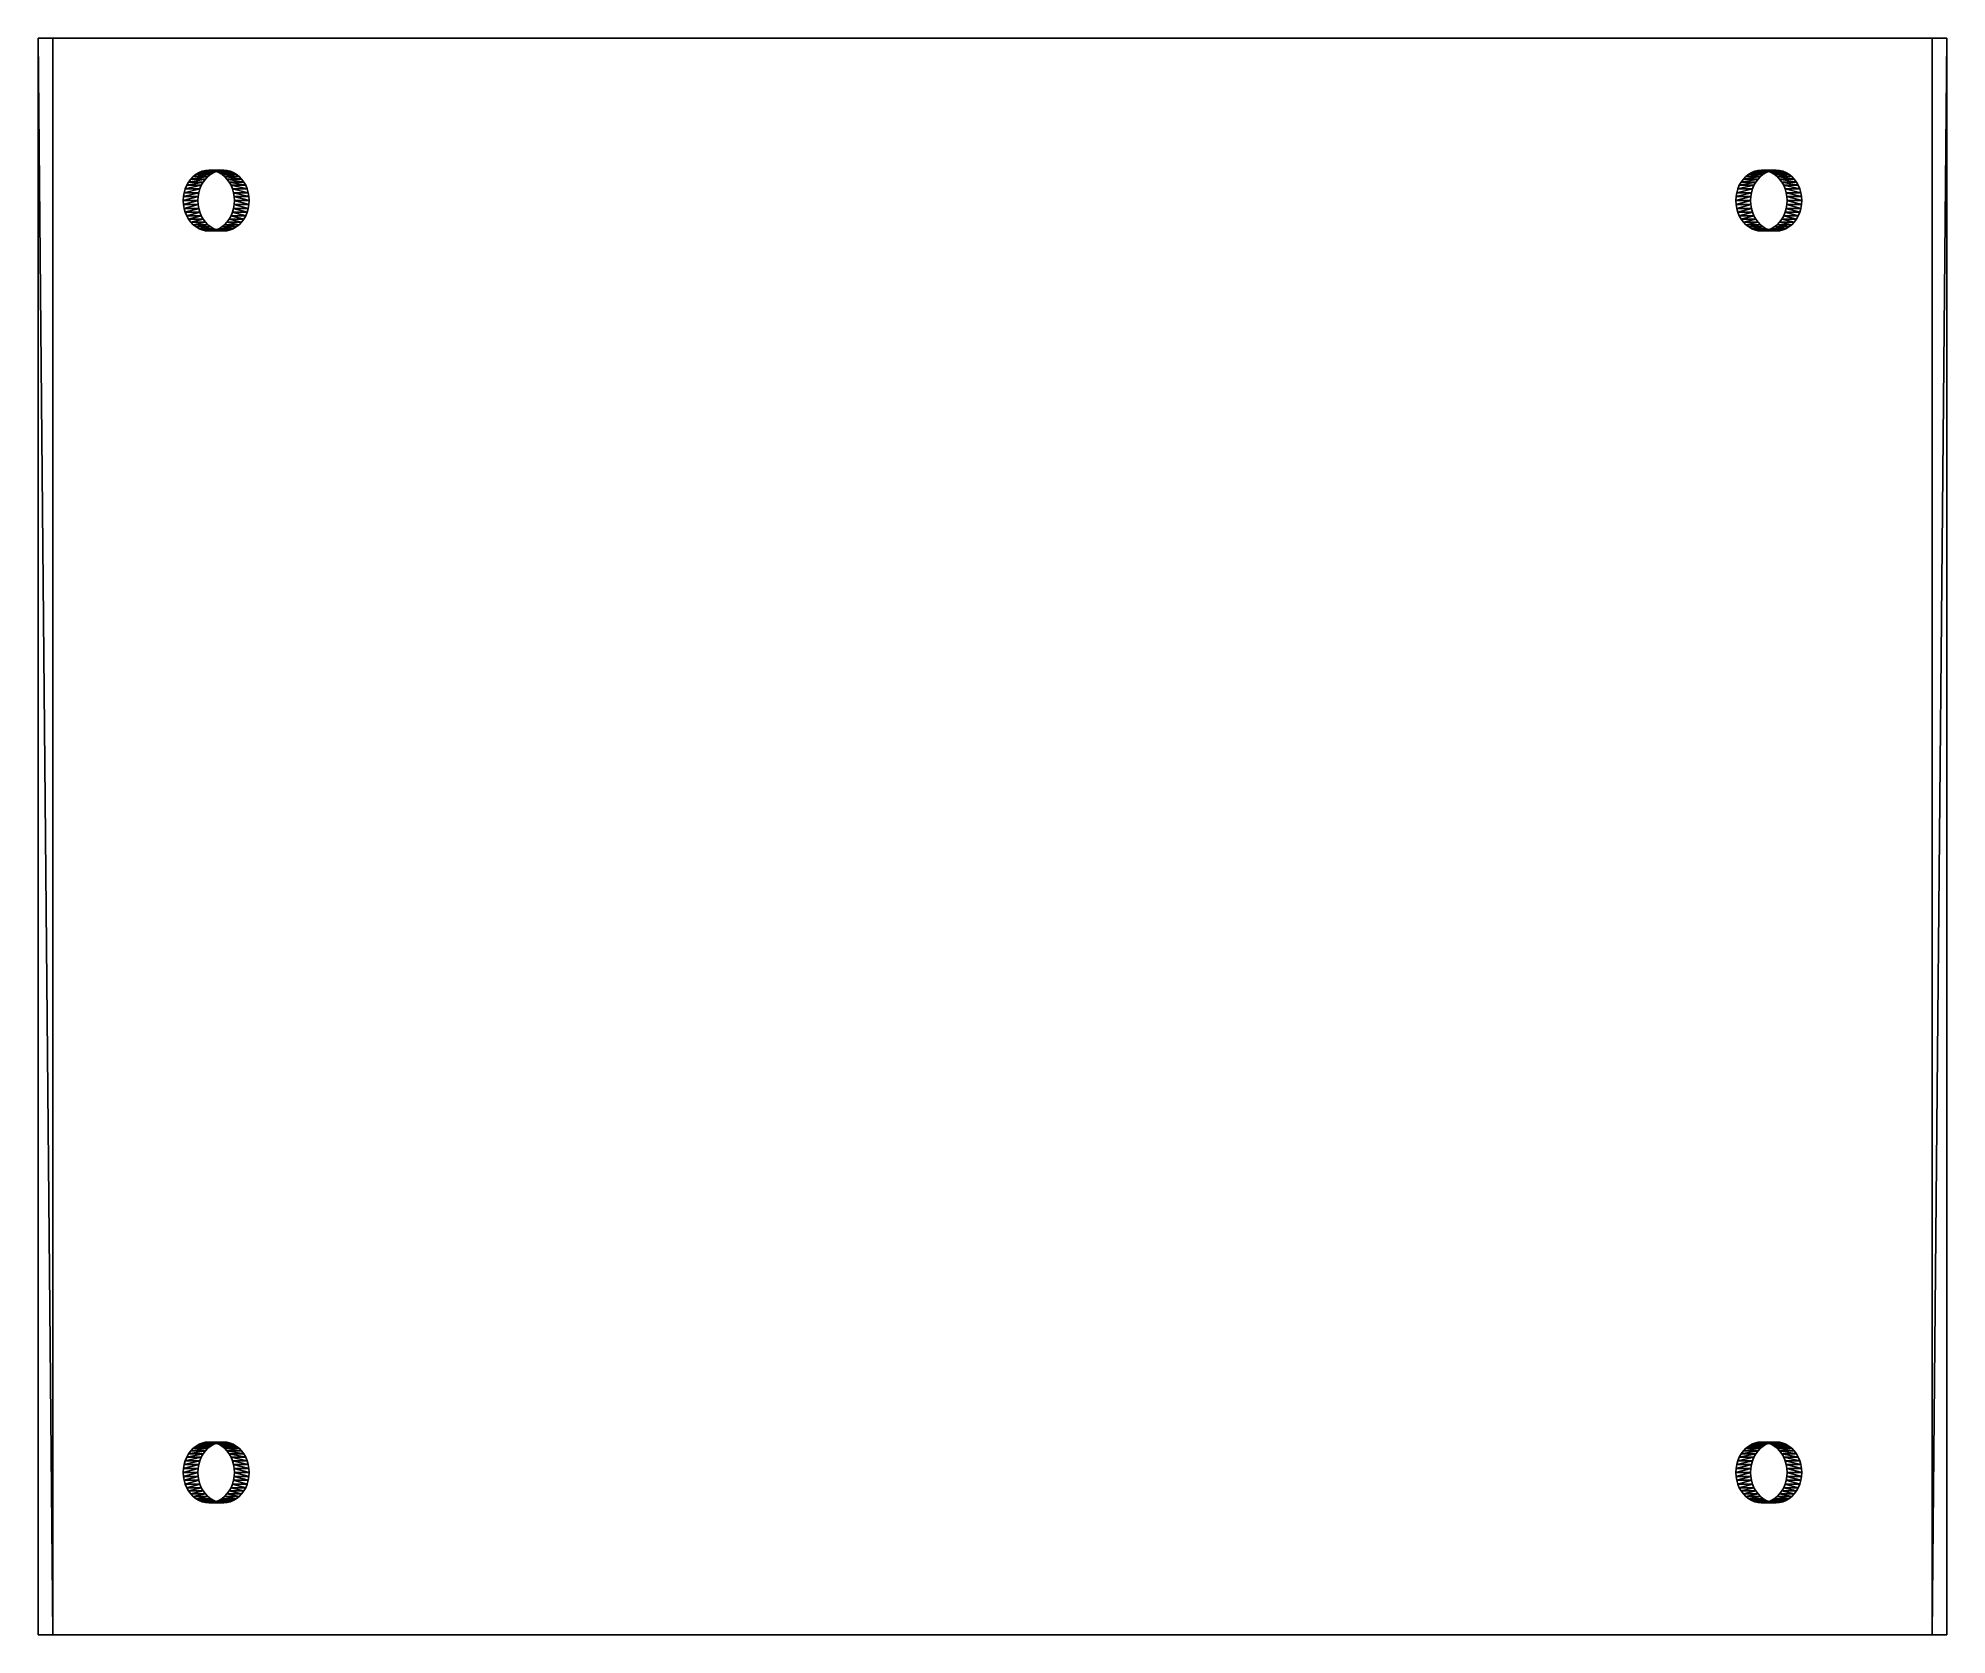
# Model space of a CAD drawing. Header units: millimetres. Extents: x 165 to 306, y 0 to 118.
import ezdxf

# ---------------------------------------------------------------- set-up
doc = ezdxf.new("R2010")
doc.units = ezdxf.units.MM
doc.layers.add('NOSE_COVER_LH', color=7, linetype='CONTINUOUS')

msp = doc.modelspace()

# ---------------------------------------------------------------- linework, layer by layer
at = {"layer": 'NOSE_COVER_LH'}
for points in [[(305, 118), (165, 118, 90), (166.0815, 118, 91.6824)], [(165, 118, 90), (165, 0, 90), (166.0815, 0, 91.6824)], [(165, 118, 90), (166.0815, 0, 91.6824), (166.0815, 118, 91.6824)], [(305, 118), (166.0815, 118, 91.6824), (306.0815, 118, 1.6824)], [(305, 0), (305, 118), (306.0815, 118, 1.6824)], [(305, 0), (306.0815, 118, 1.6824), (306.0815, 0, 1.6824)], [(175.9786, 107.125, 82.9423), (176.1161, 107.3697, 82.8539), (177.1976, 107.3697, 84.5363)], [(175.9786, 107.125, 82.9423), (177.1976, 107.3697, 84.5363), (177.0601, 107.125, 84.6247)], [(176.1161, 107.3697, 82.8539), (176.2794, 107.591, 82.749), (177.3609, 107.591, 84.4313)], [(176.1161, 107.3697, 82.8539), (177.3609, 107.591, 84.4313), (177.1976, 107.3697, 84.5363)], [(176.2794, 107.591, 82.749), (176.4655, 107.785, 82.6293), (177.547, 107.785, 84.3117)], [(176.2794, 107.591, 82.749), (177.547, 107.785, 84.3117), (177.3609, 107.591, 84.4313)], [(176.4655, 107.785, 82.6293), (176.6714, 107.9486, 82.497), (177.7529, 107.9486, 84.1793)], [(176.4655, 107.785, 82.6293), (177.7529, 107.9486, 84.1793), (177.547, 107.785, 84.3117)], [(176.6714, 107.9486, 82.497), (176.8934, 108.0787, 82.3542), (177.9749, 108.0787, 84.0366)], [(176.6714, 107.9486, 82.497), (177.9749, 108.0787, 84.0366), (177.7529, 107.9486, 84.1793)], [(176.8934, 108.0787, 82.3542), (177.1278, 108.1733, 82.2035), (178.2093, 108.1733, 83.8859)], [(176.8934, 108.0787, 82.3542), (178.2093, 108.1733, 83.8859), (177.9749, 108.0787, 84.0366)], [(177.1278, 108.1733, 82.2035), (177.3706, 108.2308, 82.0474), (178.4521, 108.2308, 83.7298)], [(177.1278, 108.1733, 82.2035), (178.4521, 108.2308, 83.7298), (178.2093, 108.1733, 83.8859)], [(177.3706, 108.2308, 82.0474), (177.6177, 108.25, 81.8886), (178.6992, 108.25, 83.571)], [(177.3706, 108.2308, 82.0474), (178.6992, 108.25, 83.571), (178.4521, 108.2308, 83.7298)], [(177.6177, 108.25, 81.8886), (177.8647, 108.2308, 81.7298), (178.9462, 108.2308, 83.4122)], [(177.6177, 108.25, 81.8886), (178.9462, 108.2308, 83.4122), (178.6992, 108.25, 83.571)], [(177.8647, 108.2308, 81.7298), (178.1075, 108.1733, 81.5737), (179.189, 108.1733, 83.2561)], [(177.8647, 108.2308, 81.7298), (179.189, 108.1733, 83.2561), (178.9462, 108.2308, 83.4122)], [(178.1075, 108.1733, 81.5737), (178.342, 108.0787, 81.423), (179.4235, 108.0787, 83.1054)], [(178.1075, 108.1733, 81.5737), (179.4235, 108.0787, 83.1054), (179.189, 108.1733, 83.2561)], [(178.342, 108.0787, 81.423), (178.564, 107.9486, 81.2803), (179.6455, 107.9486, 82.9626)], [(178.342, 108.0787, 81.423), (179.6455, 107.9486, 82.9626), (179.4235, 108.0787, 83.1054)], [(178.564, 107.9486, 81.2803), (178.7699, 107.785, 81.148), (179.8514, 107.785, 82.8303)], [(178.564, 107.9486, 81.2803), (179.8514, 107.785, 82.8303), (179.6455, 107.9486, 82.9626)], [(178.7699, 107.785, 81.148), (178.956, 107.591, 81.0283), (180.0375, 107.591, 82.7107)], [(178.7699, 107.785, 81.148), (180.0375, 107.591, 82.7107), (179.8514, 107.785, 82.8303)], [(178.956, 107.591, 81.0283), (179.1192, 107.3697, 80.9234), (180.2007, 107.3697, 82.6057)], [(178.956, 107.591, 81.0283), (180.2007, 107.3697, 82.6057), (180.0375, 107.591, 82.7107)], [(179.1192, 107.3697, 80.9234), (179.2568, 107.125, 80.8349), (180.3383, 107.125, 82.5173)], [(179.1192, 107.3697, 80.9234), (180.3383, 107.125, 82.5173), (180.2007, 107.3697, 82.6057)], [(290.7432, 107.125, 9.1651), (290.8808, 107.3697, 9.0766), (291.9623, 107.3697, 10.759)], [(290.7432, 107.125, 9.1651), (291.9623, 107.3697, 10.759), (291.8248, 107.125, 10.8474)], [(290.8808, 107.3697, 9.0766), (291.044, 107.591, 8.9717), (292.1255, 107.591, 10.6541)], [(290.8808, 107.3697, 9.0766), (292.1255, 107.591, 10.6541), (291.9623, 107.3697, 10.759)], [(291.044, 107.591, 8.9717), (291.2302, 107.785, 8.852), (292.3117, 107.785, 10.5344)], [(291.044, 107.591, 8.9717), (292.3117, 107.785, 10.5344), (292.1255, 107.591, 10.6541)], [(291.2302, 107.785, 8.852), (291.436, 107.9486, 8.7197), (292.5175, 107.9486, 10.4021)], [(291.2302, 107.785, 8.852), (292.5175, 107.9486, 10.4021), (292.3117, 107.785, 10.5344)], [(291.436, 107.9486, 8.7197), (291.6581, 108.0787, 8.577), (292.7396, 108.0787, 10.2593)], [(291.436, 107.9486, 8.7197), (292.7396, 108.0787, 10.2593), (292.5175, 107.9486, 10.4021)], [(291.6581, 108.0787, 8.577), (291.8925, 108.1733, 8.4263), (292.974, 108.1733, 10.1086)], [(291.6581, 108.0787, 8.577), (292.974, 108.1733, 10.1086), (292.7396, 108.0787, 10.2593)], [(291.8925, 108.1733, 8.4263), (292.1353, 108.2308, 8.2702), (293.2168, 108.2308, 9.9525)], [(291.8925, 108.1733, 8.4263), (293.2168, 108.2308, 9.9525), (292.974, 108.1733, 10.1086)], [(292.1353, 108.2308, 8.2702), (292.3823, 108.25, 8.1114), (293.4638, 108.25, 9.7937)], [(292.1353, 108.2308, 8.2702), (293.4638, 108.25, 9.7937), (293.2168, 108.2308, 9.9525)], [(292.3823, 108.25, 8.1114), (292.6294, 108.2308, 7.9526), (293.7109, 108.2308, 9.6349)], [(292.3823, 108.25, 8.1114), (293.7109, 108.2308, 9.6349), (293.4638, 108.25, 9.7937)], [(292.6294, 108.2308, 7.9526), (292.8722, 108.1733, 7.7965), (293.9537, 108.1733, 9.4788)], [(292.6294, 108.2308, 7.9526), (293.9537, 108.1733, 9.4788), (293.7109, 108.2308, 9.6349)], [(292.8722, 108.1733, 7.7965), (293.1066, 108.0787, 7.6458), (294.1881, 108.0787, 9.3281)], [(292.8722, 108.1733, 7.7965), (294.1881, 108.0787, 9.3281), (293.9537, 108.1733, 9.4788)], [(293.1066, 108.0787, 7.6458), (293.3286, 107.9486, 7.503), (294.4102, 107.9486, 9.1854)], [(293.1066, 108.0787, 7.6458), (294.4102, 107.9486, 9.1854), (294.1881, 108.0787, 9.3281)], [(293.3286, 107.9486, 7.503), (293.5345, 107.785, 7.3707), (294.616, 107.785, 9.053)], [(293.3286, 107.9486, 7.503), (294.616, 107.785, 9.053), (294.4102, 107.9486, 9.1854)], [(293.5345, 107.785, 7.3707), (293.7206, 107.591, 7.251), (294.8022, 107.591, 8.9334)], [(293.5345, 107.785, 7.3707), (294.8022, 107.591, 8.9334), (294.616, 107.785, 9.053)], [(293.7206, 107.591, 7.251), (293.8839, 107.3697, 7.1461), (294.9654, 107.3697, 8.8284)], [(293.7206, 107.591, 7.251), (294.9654, 107.3697, 8.8284), (294.8022, 107.591, 8.9334)], [(293.8839, 107.3697, 7.1461), (294.0214, 107.125, 7.0577), (295.1029, 107.125, 8.74)], [(293.8839, 107.3697, 7.1461), (295.1029, 107.125, 8.74), (294.9654, 107.3697, 8.8284)], [(175.725, 106, 83.1053), (175.7412, 106.2937, 83.0949), (176.8227, 106.2937, 84.7773)], [(175.725, 106, 83.1053), (176.8227, 106.2937, 84.7773), (176.8065, 106, 84.7877)], [(175.7412, 105.7063, 83.0949), (175.725, 106, 83.1053), (176.8065, 106, 84.7877)], [(175.7412, 106.2937, 83.0949), (175.7895, 106.5823, 83.0639), (176.871, 106.5823, 84.7462)], [(175.7412, 106.2937, 83.0949), (176.871, 106.5823, 84.7462), (176.8227, 106.2937, 84.7773)], [(175.7412, 105.7063, 83.0949), (176.8065, 106, 84.7877), (176.8227, 105.7063, 84.7773)], [(175.7895, 106.5823, 83.0639), (175.8691, 106.861, 83.0127), (176.9506, 106.861, 84.6951)], [(175.7895, 106.5823, 83.0639), (176.9506, 106.861, 84.6951), (176.871, 106.5823, 84.7462)], [(175.8691, 106.861, 83.0127), (175.9786, 107.125, 82.9423), (177.0601, 107.125, 84.6247)], [(175.8691, 106.861, 83.0127), (177.0601, 107.125, 84.6247), (176.9506, 106.861, 84.6951)], [(179.2568, 107.125, 80.8349), (179.3663, 106.861, 80.7645), (180.4478, 106.861, 82.4469)], [(179.2568, 107.125, 80.8349), (180.4478, 106.861, 82.4469), (180.3383, 107.125, 82.5173)], [(179.3663, 106.861, 80.7645), (179.4458, 106.5823, 80.7134), (180.5274, 106.5823, 82.3957)], [(179.3663, 106.861, 80.7645), (180.5274, 106.5823, 82.3957), (180.4478, 106.861, 82.4469)], [(179.4458, 106.5823, 80.7134), (179.4941, 106.2937, 80.6823), (180.5757, 106.2937, 82.3647)], [(179.4458, 106.5823, 80.7134), (180.5757, 106.2937, 82.3647), (180.5274, 106.5823, 82.3957)], [(179.4941, 106.2937, 80.6823), (179.5103, 106, 80.6719), (180.5918, 106, 82.3543)], [(179.4941, 106.2937, 80.6823), (180.5918, 106, 82.3543), (180.5757, 106.2937, 82.3647)], [(179.5103, 106, 80.6719), (179.4941, 105.7063, 80.6823), (180.5757, 105.7063, 82.3647)], [(179.5103, 106, 80.6719), (180.5757, 105.7063, 82.3647), (180.5918, 106, 82.3543)], [(290.4897, 106, 9.3281), (290.5059, 106.2937, 9.3177), (291.5874, 106.2937, 11)], [(290.4897, 106, 9.3281), (291.5874, 106.2937, 11), (291.5712, 106, 11.0104)], [(290.5059, 105.7063, 9.3177), (290.4897, 106, 9.3281), (291.5712, 106, 11.0104)], [(290.5059, 106.2937, 9.3177), (290.5542, 106.5823, 9.2866), (291.6357, 106.5823, 10.969)], [(290.5059, 106.2937, 9.3177), (291.6357, 106.5823, 10.969), (291.5874, 106.2937, 11)], [(290.5059, 105.7063, 9.3177), (291.5712, 106, 11.0104), (291.5874, 105.7063, 11)], [(290.5542, 106.5823, 9.2866), (290.6337, 106.861, 9.2355), (291.7153, 106.861, 10.9178)], [(290.5542, 106.5823, 9.2866), (291.7153, 106.861, 10.9178), (291.6357, 106.5823, 10.969)], [(290.6337, 106.861, 9.2355), (290.7432, 107.125, 9.1651), (291.8248, 107.125, 10.8474)], [(290.6337, 106.861, 9.2355), (291.8248, 107.125, 10.8474), (291.7153, 106.861, 10.9178)], [(294.0214, 107.125, 7.0577), (294.1309, 106.861, 6.9873), (295.2124, 106.861, 8.6696)], [(294.0214, 107.125, 7.0577), (295.2124, 106.861, 8.6696), (295.1029, 107.125, 8.74)], [(294.1309, 106.861, 6.9873), (294.2105, 106.5823, 6.9361), (295.292, 106.5823, 8.6185)], [(294.1309, 106.861, 6.9873), (295.292, 106.5823, 8.6185), (295.2124, 106.861, 8.6696)], [(294.2105, 106.5823, 6.9361), (294.2588, 106.2937, 6.9051), (295.3403, 106.2937, 8.5874)], [(294.2105, 106.5823, 6.9361), (295.3403, 106.2937, 8.5874), (295.292, 106.5823, 8.6185)], [(294.2588, 106.2937, 6.9051), (294.275, 106, 6.8947), (295.3565, 106, 8.577)], [(294.2588, 106.2937, 6.9051), (295.3565, 106, 8.577), (295.3403, 106.2937, 8.5874)], [(294.275, 106, 6.8947), (294.2588, 105.7063, 6.9051), (295.3403, 105.7063, 8.5874)], [(294.275, 106, 6.8947), (295.3403, 105.7063, 8.5874), (295.3565, 106, 8.577)], [(175.7895, 105.4177, 83.0639), (175.7412, 105.7063, 83.0949), (176.8227, 105.7063, 84.7773)], [(175.7895, 105.4177, 83.0639), (176.8227, 105.7063, 84.7773), (176.871, 105.4177, 84.7462)], [(175.8691, 105.139, 83.0127), (175.7895, 105.4177, 83.0639), (176.871, 105.4177, 84.7462)], [(175.8691, 105.139, 83.0127), (176.871, 105.4177, 84.7462), (176.9506, 105.139, 84.6951)], [(175.9786, 104.875, 82.9423), (175.8691, 105.139, 83.0127), (176.9506, 105.139, 84.6951)], [(175.9786, 104.875, 82.9423), (176.9506, 105.139, 84.6951), (177.0601, 104.875, 84.6247)], [(176.1161, 104.6303, 82.8539), (175.9786, 104.875, 82.9423), (177.0601, 104.875, 84.6247)], [(176.1161, 104.6303, 82.8539), (177.0601, 104.875, 84.6247), (177.1976, 104.6303, 84.5363)], [(176.2794, 104.409, 82.749), (176.1161, 104.6303, 82.8539), (177.1976, 104.6303, 84.5363)], [(176.2794, 104.409, 82.749), (177.1976, 104.6303, 84.5363), (177.3609, 104.409, 84.4313)], [(176.4655, 104.215, 82.6293), (176.2794, 104.409, 82.749), (177.3609, 104.409, 84.4313)], [(176.4655, 104.215, 82.6293), (177.3609, 104.409, 84.4313), (177.547, 104.215, 84.3117)], [(178.956, 104.409, 81.0283), (178.7699, 104.215, 81.148), (179.8514, 104.215, 82.8303)], [(179.1192, 104.6303, 80.9234), (178.956, 104.409, 81.0283), (180.0375, 104.409, 82.7107)], [(178.956, 104.409, 81.0283), (179.8514, 104.215, 82.8303), (180.0375, 104.409, 82.7107)], [(179.2568, 104.875, 80.8349), (179.1192, 104.6303, 80.9234), (180.2007, 104.6303, 82.6057)], [(179.1192, 104.6303, 80.9234), (180.0375, 104.409, 82.7107), (180.2007, 104.6303, 82.6057)], [(179.3663, 105.139, 80.7645), (179.2568, 104.875, 80.8349), (180.3383, 104.875, 82.5173)], [(179.2568, 104.875, 80.8349), (180.2007, 104.6303, 82.6057), (180.3383, 104.875, 82.5173)], [(179.4458, 105.4177, 80.7134), (179.3663, 105.139, 80.7645), (180.4478, 105.139, 82.4469)], [(179.3663, 105.139, 80.7645), (180.3383, 104.875, 82.5173), (180.4478, 105.139, 82.4469)], [(179.4941, 105.7063, 80.6823), (179.4458, 105.4177, 80.7134), (180.5274, 105.4177, 82.3957)], [(179.4458, 105.4177, 80.7134), (180.4478, 105.139, 82.4469), (180.5274, 105.4177, 82.3957)], [(179.4941, 105.7063, 80.6823), (180.5274, 105.4177, 82.3957), (180.5757, 105.7063, 82.3647)], [(290.5542, 105.4177, 9.2866), (290.5059, 105.7063, 9.3177), (291.5874, 105.7063, 11)], [(290.5542, 105.4177, 9.2866), (291.5874, 105.7063, 11), (291.6357, 105.4177, 10.969)], [(290.6337, 105.139, 9.2355), (290.5542, 105.4177, 9.2866), (291.6357, 105.4177, 10.969)], [(290.6337, 105.139, 9.2355), (291.6357, 105.4177, 10.969), (291.7153, 105.139, 10.9178)], [(290.7432, 104.875, 9.1651), (290.6337, 105.139, 9.2355), (291.7153, 105.139, 10.9178)], [(290.7432, 104.875, 9.1651), (291.7153, 105.139, 10.9178), (291.8248, 104.875, 10.8474)], [(290.8808, 104.6303, 9.0766), (290.7432, 104.875, 9.1651), (291.8248, 104.875, 10.8474)], [(290.8808, 104.6303, 9.0766), (291.8248, 104.875, 10.8474), (291.9623, 104.6303, 10.759)], [(291.044, 104.409, 8.9717), (290.8808, 104.6303, 9.0766), (291.9623, 104.6303, 10.759)], [(291.044, 104.409, 8.9717), (291.9623, 104.6303, 10.759), (292.1255, 104.409, 10.6541)], [(291.2302, 104.215, 8.852), (291.044, 104.409, 8.9717), (292.1255, 104.409, 10.6541)], [(291.2302, 104.215, 8.852), (292.1255, 104.409, 10.6541), (292.3117, 104.215, 10.5344)], [(293.7206, 104.409, 7.251), (293.5345, 104.215, 7.3707), (294.616, 104.215, 9.053)], [(293.8839, 104.6303, 7.1461), (293.7206, 104.409, 7.251), (294.8022, 104.409, 8.9334)], [(293.7206, 104.409, 7.251), (294.616, 104.215, 9.053), (294.8022, 104.409, 8.9334)], [(294.0214, 104.875, 7.0577), (293.8839, 104.6303, 7.1461), (294.9654, 104.6303, 8.8284)], [(293.8839, 104.6303, 7.1461), (294.8022, 104.409, 8.9334), (294.9654, 104.6303, 8.8284)], [(294.1309, 105.139, 6.9873), (294.0214, 104.875, 7.0577), (295.1029, 104.875, 8.74)], [(294.0214, 104.875, 7.0577), (294.9654, 104.6303, 8.8284), (295.1029, 104.875, 8.74)], [(294.2105, 105.4177, 6.9361), (294.1309, 105.139, 6.9873), (295.2124, 105.139, 8.6696)], [(294.1309, 105.139, 6.9873), (295.1029, 104.875, 8.74), (295.2124, 105.139, 8.6696)], [(294.2588, 105.7063, 6.9051), (294.2105, 105.4177, 6.9361), (295.292, 105.4177, 8.6185)], [(294.2105, 105.4177, 6.9361), (295.2124, 105.139, 8.6696), (295.292, 105.4177, 8.6185)], [(294.2588, 105.7063, 6.9051), (295.292, 105.4177, 8.6185), (295.3403, 105.7063, 8.5874)], [(176.6714, 104.0514, 82.497), (176.4655, 104.215, 82.6293), (177.547, 104.215, 84.3117)], [(176.6714, 104.0514, 82.497), (177.547, 104.215, 84.3117), (177.7529, 104.0514, 84.1793)], [(176.8934, 103.9213, 82.3542), (176.6714, 104.0514, 82.497), (177.7529, 104.0514, 84.1793)], [(176.8934, 103.9213, 82.3542), (177.7529, 104.0514, 84.1793), (177.9749, 103.9213, 84.0366)], [(177.1278, 103.8267, 82.2035), (176.8934, 103.9213, 82.3542), (177.9749, 103.9213, 84.0366)], [(177.1278, 103.8267, 82.2035), (177.9749, 103.9213, 84.0366), (178.2093, 103.8267, 83.8859)], [(177.3706, 103.7692, 82.0474), (177.1278, 103.8267, 82.2035), (178.2093, 103.8267, 83.8859)], [(177.3706, 103.7692, 82.0474), (178.2093, 103.8267, 83.8859), (178.4521, 103.7692, 83.7298)], [(177.6177, 103.75, 81.8886), (177.3706, 103.7692, 82.0474), (178.4521, 103.7692, 83.7298)], [(177.8647, 103.7692, 81.7298), (177.6177, 103.75, 81.8886), (178.6992, 103.75, 83.571)], [(177.6177, 103.75, 81.8886), (178.4521, 103.7692, 83.7298), (178.6992, 103.75, 83.571)], [(178.1075, 103.8267, 81.5737), (177.8647, 103.7692, 81.7298), (178.9462, 103.7692, 83.4122)], [(177.8647, 103.7692, 81.7298), (178.6992, 103.75, 83.571), (178.9462, 103.7692, 83.4122)], [(178.342, 103.9213, 81.423), (178.1075, 103.8267, 81.5737), (179.189, 103.8267, 83.2561)], [(178.1075, 103.8267, 81.5737), (178.9462, 103.7692, 83.4122), (179.189, 103.8267, 83.2561)], [(178.564, 104.0514, 81.2803), (178.342, 103.9213, 81.423), (179.4235, 103.9213, 83.1054)], [(178.342, 103.9213, 81.423), (179.189, 103.8267, 83.2561), (179.4235, 103.9213, 83.1054)], [(178.7699, 104.215, 81.148), (178.564, 104.0514, 81.2803), (179.6455, 104.0514, 82.9626)], [(178.564, 104.0514, 81.2803), (179.4235, 103.9213, 83.1054), (179.6455, 104.0514, 82.9626)], [(178.7699, 104.215, 81.148), (179.6455, 104.0514, 82.9626), (179.8514, 104.215, 82.8303)], [(291.436, 104.0514, 8.7197), (291.2302, 104.215, 8.852), (292.3117, 104.215, 10.5344)], [(291.436, 104.0514, 8.7197), (292.3117, 104.215, 10.5344), (292.5175, 104.0514, 10.4021)], [(291.6581, 103.9213, 8.577), (291.436, 104.0514, 8.7197), (292.5175, 104.0514, 10.4021)], [(291.6581, 103.9213, 8.577), (292.5175, 104.0514, 10.4021), (292.7396, 103.9213, 10.2593)], [(291.8925, 103.8267, 8.4263), (291.6581, 103.9213, 8.577), (292.7396, 103.9213, 10.2593)], [(291.8925, 103.8267, 8.4263), (292.7396, 103.9213, 10.2593), (292.974, 103.8267, 10.1086)], [(292.1353, 103.7692, 8.2702), (291.8925, 103.8267, 8.4263), (292.974, 103.8267, 10.1086)], [(292.1353, 103.7692, 8.2702), (292.974, 103.8267, 10.1086), (293.2168, 103.7692, 9.9525)], [(292.3823, 103.75, 8.1114), (292.1353, 103.7692, 8.2702), (293.2168, 103.7692, 9.9525)], [(292.6294, 103.7692, 7.9526), (292.3823, 103.75, 8.1114), (293.4638, 103.75, 9.7937)], [(292.3823, 103.75, 8.1114), (293.2168, 103.7692, 9.9525), (293.4638, 103.75, 9.7937)], [(292.8722, 103.8267, 7.7965), (292.6294, 103.7692, 7.9526), (293.7109, 103.7692, 9.6349)], [(292.6294, 103.7692, 7.9526), (293.4638, 103.75, 9.7937), (293.7109, 103.7692, 9.6349)], [(293.1066, 103.9213, 7.6458), (292.8722, 103.8267, 7.7965), (293.9537, 103.8267, 9.4788)], [(292.8722, 103.8267, 7.7965), (293.7109, 103.7692, 9.6349), (293.9537, 103.8267, 9.4788)], [(293.3286, 104.0514, 7.503), (293.1066, 103.9213, 7.6458), (294.1881, 103.9213, 9.3281)], [(293.1066, 103.9213, 7.6458), (293.9537, 103.8267, 9.4788), (294.1881, 103.9213, 9.3281)], [(293.5345, 104.215, 7.3707), (293.3286, 104.0514, 7.503), (294.4102, 104.0514, 9.1854)], [(293.3286, 104.0514, 7.503), (294.1881, 103.9213, 9.3281), (294.4102, 104.0514, 9.1854)], [(293.5345, 104.215, 7.3707), (294.4102, 104.0514, 9.1854), (294.616, 104.215, 9.053)], [(176.8934, 14.0787, 82.3542), (177.1278, 14.1733, 82.2035), (178.2093, 14.1733, 83.8859)], [(176.8934, 14.0787, 82.3542), (178.2093, 14.1733, 83.8859), (177.9749, 14.0787, 84.0366)], [(177.1278, 14.1733, 82.2035), (177.3706, 14.2308, 82.0474), (178.4521, 14.2308, 83.7298)], [(177.1278, 14.1733, 82.2035), (178.4521, 14.2308, 83.7298), (178.2093, 14.1733, 83.8859)], [(177.3706, 14.2308, 82.0474), (177.6177, 14.25, 81.8886), (178.6992, 14.25, 83.571)], [(177.3706, 14.2308, 82.0474), (178.6992, 14.25, 83.571), (178.4521, 14.2308, 83.7298)], [(177.6177, 14.25, 81.8886), (177.8647, 14.2308, 81.7298), (178.9462, 14.2308, 83.4122)], [(177.6177, 14.25, 81.8886), (178.9462, 14.2308, 83.4122), (178.6992, 14.25, 83.571)], [(177.8647, 14.2308, 81.7298), (178.1075, 14.1733, 81.5737), (179.189, 14.1733, 83.2561)], [(177.8647, 14.2308, 81.7298), (179.189, 14.1733, 83.2561), (178.9462, 14.2308, 83.4122)], [(178.1075, 14.1733, 81.5737), (178.342, 14.0787, 81.423), (179.4235, 14.0787, 83.1054)], [(178.1075, 14.1733, 81.5737), (179.4235, 14.0787, 83.1054), (179.189, 14.1733, 83.2561)], [(291.6581, 14.0787, 8.577), (291.8925, 14.1733, 8.4263), (292.974, 14.1733, 10.1086)], [(291.6581, 14.0787, 8.577), (292.974, 14.1733, 10.1086), (292.7396, 14.0787, 10.2593)], [(291.8925, 14.1733, 8.4263), (292.1353, 14.2308, 8.2702), (293.2168, 14.2308, 9.9525)], [(291.8925, 14.1733, 8.4263), (293.2168, 14.2308, 9.9525), (292.974, 14.1733, 10.1086)], [(292.1353, 14.2308, 8.2702), (292.3823, 14.25, 8.1114), (293.4638, 14.25, 9.7937)], [(292.1353, 14.2308, 8.2702), (293.4638, 14.25, 9.7937), (293.2168, 14.2308, 9.9525)], [(292.3823, 14.25, 8.1114), (292.6294, 14.2308, 7.9526), (293.7109, 14.2308, 9.6349)], [(292.3823, 14.25, 8.1114), (293.7109, 14.2308, 9.6349), (293.4638, 14.25, 9.7937)], [(292.6294, 14.2308, 7.9526), (292.8722, 14.1733, 7.7965), (293.9537, 14.1733, 9.4788)], [(292.6294, 14.2308, 7.9526), (293.9537, 14.1733, 9.4788), (293.7109, 14.2308, 9.6349)], [(292.8722, 14.1733, 7.7965), (293.1066, 14.0787, 7.6458), (294.1881, 14.0787, 9.3281)], [(292.8722, 14.1733, 7.7965), (294.1881, 14.0787, 9.3281), (293.9537, 14.1733, 9.4788)], [(175.7895, 12.5823, 83.0639), (175.8691, 12.861, 83.0127), (176.9506, 12.861, 84.6951)], [(175.7895, 12.5823, 83.0639), (176.9506, 12.861, 84.6951), (176.871, 12.5823, 84.7462)], [(175.8691, 12.861, 83.0127), (175.9786, 13.125, 82.9423), (177.0601, 13.125, 84.6247)], [(175.8691, 12.861, 83.0127), (177.0601, 13.125, 84.6247), (176.9506, 12.861, 84.6951)], [(175.9786, 13.125, 82.9423), (176.1161, 13.3697, 82.8539), (177.1976, 13.3697, 84.5363)], [(175.9786, 13.125, 82.9423), (177.1976, 13.3697, 84.5363), (177.0601, 13.125, 84.6247)], [(176.1161, 13.3697, 82.8539), (176.2794, 13.591, 82.749), (177.3609, 13.591, 84.4313)], [(176.1161, 13.3697, 82.8539), (177.3609, 13.591, 84.4313), (177.1976, 13.3697, 84.5363)], [(176.2794, 13.591, 82.749), (176.4655, 13.785, 82.6293), (177.547, 13.785, 84.3117)], [(176.2794, 13.591, 82.749), (177.547, 13.785, 84.3117), (177.3609, 13.591, 84.4313)], [(176.4655, 13.785, 82.6293), (176.6714, 13.9486, 82.497), (177.7529, 13.9486, 84.1793)], [(176.4655, 13.785, 82.6293), (177.7529, 13.9486, 84.1793), (177.547, 13.785, 84.3117)], [(176.6714, 13.9486, 82.497), (176.8934, 14.0787, 82.3542), (177.9749, 14.0787, 84.0366)], [(176.6714, 13.9486, 82.497), (177.9749, 14.0787, 84.0366), (177.7529, 13.9486, 84.1793)], [(178.342, 14.0787, 81.423), (178.564, 13.9486, 81.2803), (179.6455, 13.9486, 82.9626)], [(178.342, 14.0787, 81.423), (179.6455, 13.9486, 82.9626), (179.4235, 14.0787, 83.1054)], [(178.564, 13.9486, 81.2803), (178.7699, 13.785, 81.148), (179.8514, 13.785, 82.8303)], [(178.564, 13.9486, 81.2803), (179.8514, 13.785, 82.8303), (179.6455, 13.9486, 82.9626)], [(178.7699, 13.785, 81.148), (178.956, 13.591, 81.0283), (180.0375, 13.591, 82.7107)], [(178.7699, 13.785, 81.148), (180.0375, 13.591, 82.7107), (179.8514, 13.785, 82.8303)], [(178.956, 13.591, 81.0283), (179.1192, 13.3697, 80.9234), (180.2007, 13.3697, 82.6057)], [(178.956, 13.591, 81.0283), (180.2007, 13.3697, 82.6057), (180.0375, 13.591, 82.7107)], [(179.1192, 13.3697, 80.9234), (179.2568, 13.125, 80.8349), (180.3383, 13.125, 82.5173)], [(179.1192, 13.3697, 80.9234), (180.3383, 13.125, 82.5173), (180.2007, 13.3697, 82.6057)], [(179.2568, 13.125, 80.8349), (179.3663, 12.861, 80.7645), (180.4478, 12.861, 82.4469)], [(179.2568, 13.125, 80.8349), (180.4478, 12.861, 82.4469), (180.3383, 13.125, 82.5173)], [(179.3663, 12.861, 80.7645), (179.4458, 12.5823, 80.7134), (180.5274, 12.5823, 82.3957)], [(179.3663, 12.861, 80.7645), (180.5274, 12.5823, 82.3957), (180.4478, 12.861, 82.4469)], [(290.5542, 12.5823, 9.2866), (290.6337, 12.861, 9.2355), (291.7153, 12.861, 10.9178)], [(290.5542, 12.5823, 9.2866), (291.7153, 12.861, 10.9178), (291.6357, 12.5823, 10.969)], [(290.6337, 12.861, 9.2355), (290.7432, 13.125, 9.1651), (291.8248, 13.125, 10.8474)], [(290.6337, 12.861, 9.2355), (291.8248, 13.125, 10.8474), (291.7153, 12.861, 10.9178)], [(290.7432, 13.125, 9.1651), (290.8808, 13.3697, 9.0766), (291.9623, 13.3697, 10.759)], [(290.7432, 13.125, 9.1651), (291.9623, 13.3697, 10.759), (291.8248, 13.125, 10.8474)], [(290.8808, 13.3697, 9.0766), (291.044, 13.591, 8.9717), (292.1255, 13.591, 10.6541)], [(290.8808, 13.3697, 9.0766), (292.1255, 13.591, 10.6541), (291.9623, 13.3697, 10.759)], [(291.044, 13.591, 8.9717), (291.2302, 13.785, 8.852), (292.3117, 13.785, 10.5344)], [(291.044, 13.591, 8.9717), (292.3117, 13.785, 10.5344), (292.1255, 13.591, 10.6541)], [(291.2302, 13.785, 8.852), (291.436, 13.9486, 8.7197), (292.5175, 13.9486, 10.4021)], [(291.2302, 13.785, 8.852), (292.5175, 13.9486, 10.4021), (292.3117, 13.785, 10.5344)], [(291.436, 13.9486, 8.7197), (291.6581, 14.0787, 8.577), (292.7396, 14.0787, 10.2593)], [(291.436, 13.9486, 8.7197), (292.7396, 14.0787, 10.2593), (292.5175, 13.9486, 10.4021)], [(293.1066, 14.0787, 7.6458), (293.3286, 13.9486, 7.503), (294.4102, 13.9486, 9.1854)], [(293.1066, 14.0787, 7.6458), (294.4102, 13.9486, 9.1854), (294.1881, 14.0787, 9.3281)], [(293.3286, 13.9486, 7.503), (293.5345, 13.785, 7.3707), (294.616, 13.785, 9.053)], [(293.3286, 13.9486, 7.503), (294.616, 13.785, 9.053), (294.4102, 13.9486, 9.1854)], [(293.5345, 13.785, 7.3707), (293.7206, 13.591, 7.251), (294.8022, 13.591, 8.9334)], [(293.5345, 13.785, 7.3707), (294.8022, 13.591, 8.9334), (294.616, 13.785, 9.053)], [(293.7206, 13.591, 7.251), (293.8839, 13.3697, 7.1461), (294.9654, 13.3697, 8.8284)], [(293.7206, 13.591, 7.251), (294.9654, 13.3697, 8.8284), (294.8022, 13.591, 8.9334)], [(293.8839, 13.3697, 7.1461), (294.0214, 13.125, 7.0577), (295.1029, 13.125, 8.74)], [(293.8839, 13.3697, 7.1461), (295.1029, 13.125, 8.74), (294.9654, 13.3697, 8.8284)], [(294.0214, 13.125, 7.0577), (294.1309, 12.861, 6.9873), (295.2124, 12.861, 8.6696)], [(294.0214, 13.125, 7.0577), (295.2124, 12.861, 8.6696), (295.1029, 13.125, 8.74)], [(294.1309, 12.861, 6.9873), (294.2105, 12.5823, 6.9361), (295.292, 12.5823, 8.6185)], [(294.1309, 12.861, 6.9873), (295.292, 12.5823, 8.6185), (295.2124, 12.861, 8.6696)], [(175.725, 12, 83.1053), (175.7412, 12.2937, 83.0949), (176.8227, 12.2937, 84.7773)], [(175.725, 12, 83.1053), (176.8227, 12.2937, 84.7773), (176.8065, 12, 84.7877)], [(175.7412, 11.7063, 83.0949), (175.725, 12, 83.1053), (176.8065, 12, 84.7877)], [(175.7412, 12.2937, 83.0949), (175.7895, 12.5823, 83.0639), (176.871, 12.5823, 84.7462)], [(175.7412, 12.2937, 83.0949), (176.871, 12.5823, 84.7462), (176.8227, 12.2937, 84.7773)], [(175.7412, 11.7063, 83.0949), (176.8065, 12, 84.7877), (176.8227, 11.7063, 84.7773)], [(175.7895, 11.4177, 83.0639), (175.7412, 11.7063, 83.0949), (176.8227, 11.7063, 84.7773)], [(175.7895, 11.4177, 83.0639), (176.8227, 11.7063, 84.7773), (176.871, 11.4177, 84.7462)], [(175.8691, 11.139, 83.0127), (175.7895, 11.4177, 83.0639), (176.871, 11.4177, 84.7462)], [(175.8691, 11.139, 83.0127), (176.871, 11.4177, 84.7462), (176.9506, 11.139, 84.6951)], [(179.4458, 11.4177, 80.7134), (179.3663, 11.139, 80.7645), (180.4478, 11.139, 82.4469)], [(179.4458, 12.5823, 80.7134), (179.4941, 12.2937, 80.6823), (180.5757, 12.2937, 82.3647)], [(179.4458, 12.5823, 80.7134), (180.5757, 12.2937, 82.3647), (180.5274, 12.5823, 82.3957)], [(179.4941, 11.7063, 80.6823), (179.4458, 11.4177, 80.7134), (180.5274, 11.4177, 82.3957)], [(179.4458, 11.4177, 80.7134), (180.4478, 11.139, 82.4469), (180.5274, 11.4177, 82.3957)], [(179.4941, 12.2937, 80.6823), (179.5103, 12, 80.6719), (180.5918, 12, 82.3543)], [(179.4941, 12.2937, 80.6823), (180.5918, 12, 82.3543), (180.5757, 12.2937, 82.3647)], [(179.5103, 12, 80.6719), (179.4941, 11.7063, 80.6823), (180.5757, 11.7063, 82.3647)], [(179.4941, 11.7063, 80.6823), (180.5274, 11.4177, 82.3957), (180.5757, 11.7063, 82.3647)], [(179.5103, 12, 80.6719), (180.5757, 11.7063, 82.3647), (180.5918, 12, 82.3543)], [(290.4897, 12, 9.3281), (290.5059, 12.2937, 9.3177), (291.5874, 12.2937, 11)], [(290.4897, 12, 9.3281), (291.5874, 12.2937, 11), (291.5712, 12, 11.0104)], [(290.5059, 11.7063, 9.3177), (290.4897, 12, 9.3281), (291.5712, 12, 11.0104)], [(290.5059, 12.2937, 9.3177), (290.5542, 12.5823, 9.2866), (291.6357, 12.5823, 10.969)], [(290.5059, 12.2937, 9.3177), (291.6357, 12.5823, 10.969), (291.5874, 12.2937, 11)], [(290.5059, 11.7063, 9.3177), (291.5712, 12, 11.0104), (291.5874, 11.7063, 11)], [(290.5542, 11.4177, 9.2866), (290.5059, 11.7063, 9.3177), (291.5874, 11.7063, 11)], [(290.5542, 11.4177, 9.2866), (291.5874, 11.7063, 11), (291.6357, 11.4177, 10.969)], [(290.6337, 11.139, 9.2355), (290.5542, 11.4177, 9.2866), (291.6357, 11.4177, 10.969)], [(290.6337, 11.139, 9.2355), (291.6357, 11.4177, 10.969), (291.7153, 11.139, 10.9178)], [(294.2105, 11.4177, 6.9361), (294.1309, 11.139, 6.9873), (295.2124, 11.139, 8.6696)], [(294.2105, 12.5823, 6.9361), (294.2588, 12.2937, 6.9051), (295.3403, 12.2937, 8.5874)], [(294.2105, 12.5823, 6.9361), (295.3403, 12.2937, 8.5874), (295.292, 12.5823, 8.6185)], [(294.2588, 11.7063, 6.9051), (294.2105, 11.4177, 6.9361), (295.292, 11.4177, 8.6185)], [(294.2105, 11.4177, 6.9361), (295.2124, 11.139, 8.6696), (295.292, 11.4177, 8.6185)], [(294.2588, 12.2937, 6.9051), (294.275, 12, 6.8947), (295.3565, 12, 8.577)], [(294.2588, 12.2937, 6.9051), (295.3565, 12, 8.577), (295.3403, 12.2937, 8.5874)], [(294.275, 12, 6.8947), (294.2588, 11.7063, 6.9051), (295.3403, 11.7063, 8.5874)], [(294.2588, 11.7063, 6.9051), (295.292, 11.4177, 8.6185), (295.3403, 11.7063, 8.5874)], [(294.275, 12, 6.8947), (295.3403, 11.7063, 8.5874), (295.3565, 12, 8.577)], [(175.9786, 10.875, 82.9423), (175.8691, 11.139, 83.0127), (176.9506, 11.139, 84.6951)], [(175.9786, 10.875, 82.9423), (176.9506, 11.139, 84.6951), (177.0601, 10.875, 84.6247)], [(176.1161, 10.6303, 82.8539), (175.9786, 10.875, 82.9423), (177.0601, 10.875, 84.6247)], [(176.1161, 10.6303, 82.8539), (177.0601, 10.875, 84.6247), (177.1976, 10.6303, 84.5363)], [(176.2794, 10.409, 82.749), (176.1161, 10.6303, 82.8539), (177.1976, 10.6303, 84.5363)], [(176.2794, 10.409, 82.749), (177.1976, 10.6303, 84.5363), (177.3609, 10.409, 84.4313)], [(176.4655, 10.215, 82.6293), (176.2794, 10.409, 82.749), (177.3609, 10.409, 84.4313)], [(176.4655, 10.215, 82.6293), (177.3609, 10.409, 84.4313), (177.547, 10.215, 84.3117)], [(176.6714, 10.0514, 82.497), (176.4655, 10.215, 82.6293), (177.547, 10.215, 84.3117)], [(176.6714, 10.0514, 82.497), (177.547, 10.215, 84.3117), (177.7529, 10.0514, 84.1793)], [(176.8934, 9.9213, 82.3542), (176.6714, 10.0514, 82.497), (177.7529, 10.0514, 84.1793)], [(176.8934, 9.9213, 82.3542), (177.7529, 10.0514, 84.1793), (177.9749, 9.9213, 84.0366)], [(177.1278, 9.8267, 82.2035), (176.8934, 9.9213, 82.3542), (177.9749, 9.9213, 84.0366)], [(177.1278, 9.8267, 82.2035), (177.9749, 9.9213, 84.0366), (178.2093, 9.8267, 83.8859)], [(178.342, 9.9213, 81.423), (178.1075, 9.8267, 81.5737), (179.189, 9.8267, 83.2561)], [(178.564, 10.0514, 81.2803), (178.342, 9.9213, 81.423), (179.4235, 9.9213, 83.1054)], [(178.342, 9.9213, 81.423), (179.189, 9.8267, 83.2561), (179.4235, 9.9213, 83.1054)], [(178.7699, 10.215, 81.148), (178.564, 10.0514, 81.2803), (179.6455, 10.0514, 82.9626)], [(178.564, 10.0514, 81.2803), (179.4235, 9.9213, 83.1054), (179.6455, 10.0514, 82.9626)], [(178.956, 10.409, 81.0283), (178.7699, 10.215, 81.148), (179.8514, 10.215, 82.8303)], [(178.7699, 10.215, 81.148), (179.6455, 10.0514, 82.9626), (179.8514, 10.215, 82.8303)], [(179.1192, 10.6303, 80.9234), (178.956, 10.409, 81.0283), (180.0375, 10.409, 82.7107)], [(178.956, 10.409, 81.0283), (179.8514, 10.215, 82.8303), (180.0375, 10.409, 82.7107)], [(179.2568, 10.875, 80.8349), (179.1192, 10.6303, 80.9234), (180.2007, 10.6303, 82.6057)], [(179.1192, 10.6303, 80.9234), (180.0375, 10.409, 82.7107), (180.2007, 10.6303, 82.6057)], [(179.3663, 11.139, 80.7645), (179.2568, 10.875, 80.8349), (180.3383, 10.875, 82.5173)], [(179.2568, 10.875, 80.8349), (180.2007, 10.6303, 82.6057), (180.3383, 10.875, 82.5173)], [(179.3663, 11.139, 80.7645), (180.3383, 10.875, 82.5173), (180.4478, 11.139, 82.4469)], [(290.7432, 10.875, 9.1651), (290.6337, 11.139, 9.2355), (291.7153, 11.139, 10.9178)], [(290.7432, 10.875, 9.1651), (291.7153, 11.139, 10.9178), (291.8248, 10.875, 10.8474)], [(290.8808, 10.6303, 9.0766), (290.7432, 10.875, 9.1651), (291.8248, 10.875, 10.8474)], [(290.8808, 10.6303, 9.0766), (291.8248, 10.875, 10.8474), (291.9623, 10.6303, 10.759)], [(291.044, 10.409, 8.9717), (290.8808, 10.6303, 9.0766), (291.9623, 10.6303, 10.759)], [(291.044, 10.409, 8.9717), (291.9623, 10.6303, 10.759), (292.1255, 10.409, 10.6541)], [(291.2302, 10.215, 8.852), (291.044, 10.409, 8.9717), (292.1255, 10.409, 10.6541)], [(291.2302, 10.215, 8.852), (292.1255, 10.409, 10.6541), (292.3117, 10.215, 10.5344)], [(291.436, 10.0514, 8.7197), (291.2302, 10.215, 8.852), (292.3117, 10.215, 10.5344)], [(291.436, 10.0514, 8.7197), (292.3117, 10.215, 10.5344), (292.5175, 10.0514, 10.4021)], [(291.6581, 9.9213, 8.577), (291.436, 10.0514, 8.7197), (292.5175, 10.0514, 10.4021)], [(291.6581, 9.9213, 8.577), (292.5175, 10.0514, 10.4021), (292.7396, 9.9213, 10.2593)], [(291.8925, 9.8267, 8.4263), (291.6581, 9.9213, 8.577), (292.7396, 9.9213, 10.2593)], [(291.8925, 9.8267, 8.4263), (292.7396, 9.9213, 10.2593), (292.974, 9.8267, 10.1086)], [(293.1066, 9.9213, 7.6458), (292.8722, 9.8267, 7.7965), (293.9537, 9.8267, 9.4788)], [(293.3286, 10.0514, 7.503), (293.1066, 9.9213, 7.6458), (294.1881, 9.9213, 9.3281)], [(293.1066, 9.9213, 7.6458), (293.9537, 9.8267, 9.4788), (294.1881, 9.9213, 9.3281)], [(293.5345, 10.215, 7.3707), (293.3286, 10.0514, 7.503), (294.4102, 10.0514, 9.1854)], [(293.3286, 10.0514, 7.503), (294.1881, 9.9213, 9.3281), (294.4102, 10.0514, 9.1854)], [(293.7206, 10.409, 7.251), (293.5345, 10.215, 7.3707), (294.616, 10.215, 9.053)], [(293.5345, 10.215, 7.3707), (294.4102, 10.0514, 9.1854), (294.616, 10.215, 9.053)], [(293.8839, 10.6303, 7.1461), (293.7206, 10.409, 7.251), (294.8022, 10.409, 8.9334)], [(293.7206, 10.409, 7.251), (294.616, 10.215, 9.053), (294.8022, 10.409, 8.9334)], [(294.0214, 10.875, 7.0577), (293.8839, 10.6303, 7.1461), (294.9654, 10.6303, 8.8284)], [(293.8839, 10.6303, 7.1461), (294.8022, 10.409, 8.9334), (294.9654, 10.6303, 8.8284)], [(294.1309, 11.139, 6.9873), (294.0214, 10.875, 7.0577), (295.1029, 10.875, 8.74)], [(294.0214, 10.875, 7.0577), (294.9654, 10.6303, 8.8284), (295.1029, 10.875, 8.74)], [(294.1309, 11.139, 6.9873), (295.1029, 10.875, 8.74), (295.2124, 11.139, 8.6696)], [(177.3706, 9.7692, 82.0474), (177.1278, 9.8267, 82.2035), (178.2093, 9.8267, 83.8859)], [(177.3706, 9.7692, 82.0474), (178.2093, 9.8267, 83.8859), (178.4521, 9.7692, 83.7298)], [(177.6177, 9.75, 81.8886), (177.3706, 9.7692, 82.0474), (178.4521, 9.7692, 83.7298)], [(177.8647, 9.7692, 81.7298), (177.6177, 9.75, 81.8886), (178.6992, 9.75, 83.571)], [(177.6177, 9.75, 81.8886), (178.4521, 9.7692, 83.7298), (178.6992, 9.75, 83.571)], [(178.1075, 9.8267, 81.5737), (177.8647, 9.7692, 81.7298), (178.9462, 9.7692, 83.4122)], [(177.8647, 9.7692, 81.7298), (178.6992, 9.75, 83.571), (178.9462, 9.7692, 83.4122)], [(178.1075, 9.8267, 81.5737), (178.9462, 9.7692, 83.4122), (179.189, 9.8267, 83.2561)], [(292.1353, 9.7692, 8.2702), (291.8925, 9.8267, 8.4263), (292.974, 9.8267, 10.1086)], [(292.1353, 9.7692, 8.2702), (292.974, 9.8267, 10.1086), (293.2168, 9.7692, 9.9525)], [(292.3823, 9.75, 8.1114), (292.1353, 9.7692, 8.2702), (293.2168, 9.7692, 9.9525)], [(292.6294, 9.7692, 7.9526), (292.3823, 9.75, 8.1114), (293.4638, 9.75, 9.7937)], [(292.3823, 9.75, 8.1114), (293.2168, 9.7692, 9.9525), (293.4638, 9.75, 9.7937)], [(292.8722, 9.8267, 7.7965), (292.6294, 9.7692, 7.9526), (293.7109, 9.7692, 9.6349)], [(292.6294, 9.7692, 7.9526), (293.4638, 9.75, 9.7937), (293.7109, 9.7692, 9.6349)], [(292.8722, 9.8267, 7.7965), (293.7109, 9.7692, 9.6349), (293.9537, 9.8267, 9.4788)], [(165, 0, 90), (305, 0), (306.0815, 0, 1.6824)], [(165, 0, 90), (306.0815, 0, 1.6824), (166.0815, 0, 91.6824)]]:
    msp.add_3dface(points, dxfattribs=at)

doc.saveas('drawing.dxf')
